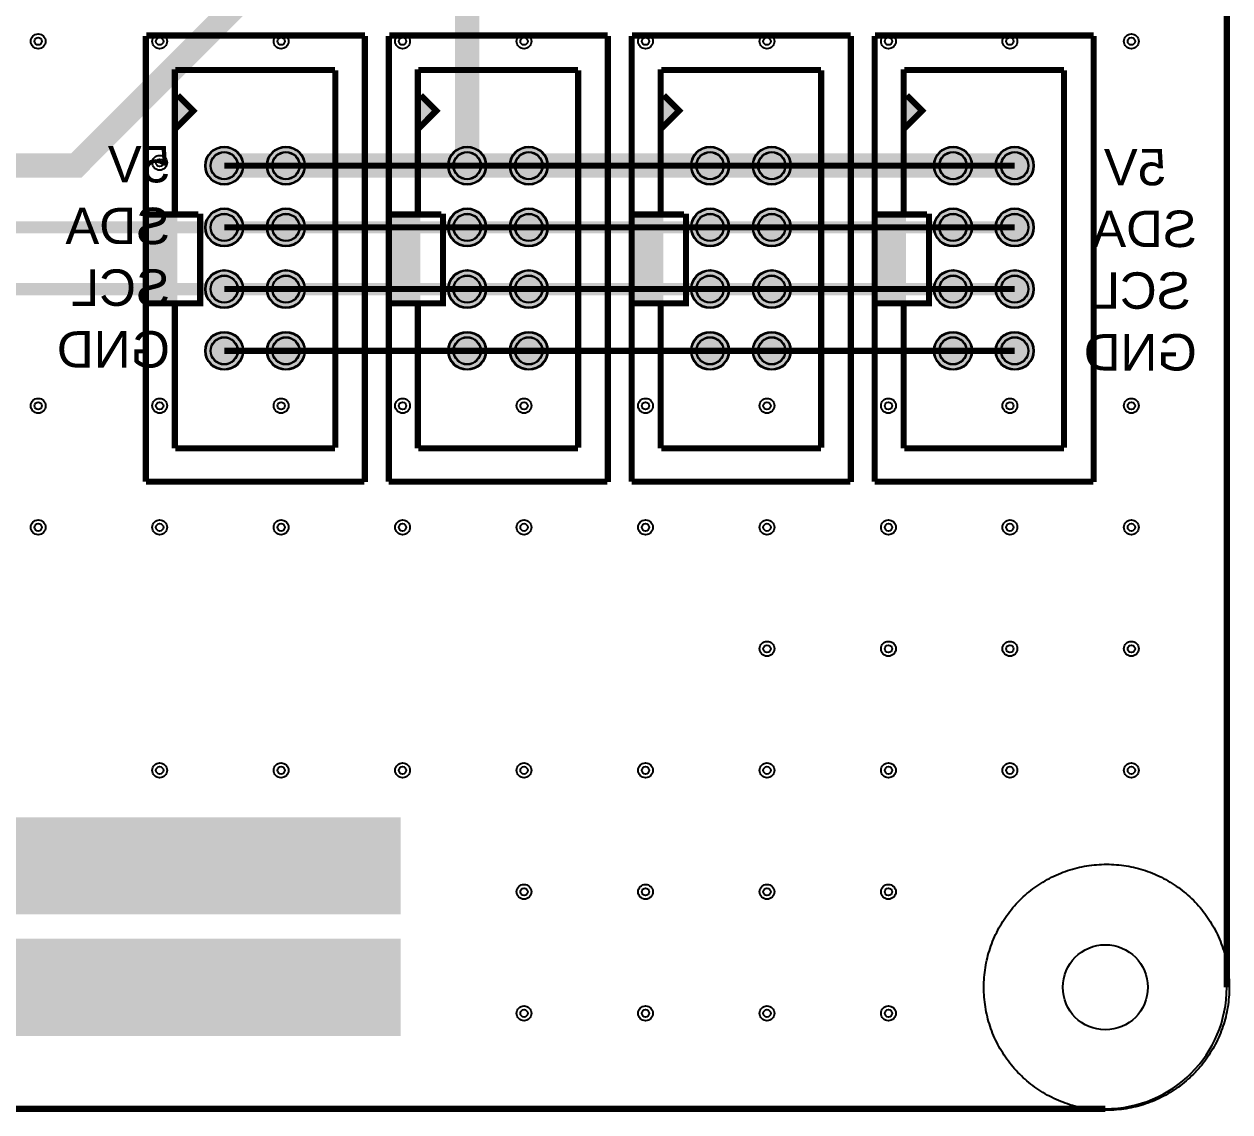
# Model space of a CAD drawing. Header units: millimetres. Extents: x 0 to 100, y 0 to 102.
# Drawn here: x 50.49 to 100.13, y -0.13 to 44.63 of the extents above; entities that cross this region are included whole.
import ezdxf

# ---------------------------------------------------------------- set-up
doc = ezdxf.new("R2010")
doc.units = ezdxf.units.MM
for name, color, linetype, true_color in [('BoardOutLine', 7, 'Continuous', 0xff00ff), ('BottomLayer', 7, 'Continuous', 0x0000ff), ('BottomSolderMaskLayer', 7, 'Continuous', 0xaa00ff), ('Document', 7, 'Continuous', 0xffffff), ('Hole', 7, 'Continuous', 0x222222), ('Multi-Layer', 7, 'Continuous', 0xc0c0c0), ('TopLayer', 7, 'Continuous', 0xff0000), ('TopSilkLayer', 7, 'Continuous', 0xffcc00), ('TopSolderMaskLayer', 7, 'Continuous', 0x800080)]:
    doc.layers.add(name, color=color, linetype=linetype, true_color=true_color)
doc.styles.get("Standard").update_dxf_attribs({"font": 'arial.ttf'})

msp = doc.modelspace()

# ---------------------------------------------------------------- hatches: boundary and pattern name
at = {"layer": 'BottomSolderMaskLayer'}
for points in [[(57.9425958851919, 38.80873761747523, 1), (59.517399034798196, 38.80873761747523, 1)], [(60.48260096520203, 38.80873761747523, 1), (62.05740411480833, 38.80873761747523, 1)], [(67.94259588519189, 38.80873761747523, 1), (69.5173990347982, 38.80873761747523, 1)], [(70.48260096520202, 38.80873761747523, 1), (72.05740411480834, 38.80873761747523, 1)], [(77.94259588519189, 38.80873761747523, 1), (79.5173990347982, 38.80873761747523, 1)], [(80.48260096520202, 38.80873761747523, 1), (82.05740411480834, 38.80873761747523, 1)], [(87.94259588519166, 38.80873761747523, 1), (89.51739903479798, 38.80873761747523, 1)], [(90.48260096520202, 38.80873761747523, 1), (92.05740411480834, 38.80873761747523, 1)], [(57.9425958851919, 36.2687325374651, 1), (59.517399034798196, 36.2687325374651, 1)], [(60.48260096520203, 36.2687325374651, 1), (62.05740411480833, 36.2687325374651, 1)], [(67.94259588519189, 36.2687325374651, 1), (69.5173990347982, 36.2687325374651, 1)], [(70.48260096520202, 36.2687325374651, 1), (72.05740411480834, 36.2687325374651, 1)], [(77.94259588519189, 36.2687325374651, 1), (79.5173990347982, 36.2687325374651, 1)], [(80.48260096520202, 36.2687325374651, 1), (82.05740411480834, 36.2687325374651, 1)], [(87.94259588519166, 36.2687325374651, 1), (89.51739903479798, 36.2687325374651, 1)], [(90.48260096520202, 36.2687325374651, 1), (92.05740411480834, 36.2687325374651, 1)], [(57.9425958851919, 33.728727457454966, 1), (59.517399034798196, 33.728727457454966, 1)], [(60.48260096520203, 33.728727457454966, 1), (62.05740411480833, 33.728727457454966, 1)], [(67.94259588519189, 33.728727457454966, 1), (69.5173990347982, 33.728727457454966, 1)], [(70.48260096520202, 33.728727457454966, 1), (72.05740411480834, 33.728727457454966, 1)], [(77.94259588519189, 33.728727457454966, 1), (79.5173990347982, 33.728727457454966, 1)], [(80.48260096520202, 33.728727457454966, 1), (82.05740411480834, 33.728727457454966, 1)], [(87.94259588519166, 33.728727457454966, 1), (89.51739903479798, 33.728727457454966, 1)], [(90.48260096520202, 33.728727457454966, 1), (92.05740411480834, 33.728727457454966, 1)], [(57.9425958851919, 31.188722377444833, 1), (59.517399034798196, 31.188722377444833, 1)], [(60.48260096520203, 31.188722377444833, 1), (62.05740411480833, 31.188722377444833, 1)], [(67.94259588519189, 31.188722377444833, 1), (69.5173990347982, 31.188722377444833, 1)], [(70.48260096520202, 31.188722377444833, 1), (72.05740411480834, 31.188722377444833, 1)], [(77.94259588519189, 31.188722377444833, 1), (79.5173990347982, 31.188722377444833, 1)], [(80.48260096520202, 31.188722377444833, 1), (82.05740411480834, 31.188722377444833, 1)], [(87.94259588519166, 31.188722377444833, 1), (89.51739903479798, 31.188722377444833, 1)], [(90.48260096520202, 31.188722377444833, 1), (92.05740411480834, 31.188722377444833, 1)]]:
    msp.add_hatch(color=256, dxfattribs=at).paths.add_polyline_path(points)
at = {"layer": 'Document'}
for points in [[(56.69799339598694, 41.8059436118873), (56.69799339598694, 40.459740919481874), (57.35839471678946, 41.12014224028451)], [(66.69799339598694, 41.8059436118873), (66.69799339598694, 40.459740919481874), (67.35839471678946, 41.12014224028451)], [(76.69799339598671, 41.8059436118873), (76.69799339598671, 40.459740919481874), (77.35839471678946, 41.12014224028451)], [(86.69799339598671, 41.8059436118873), (86.69799339598671, 40.459740919481874), (87.35839471678946, 41.12014224028451)], [(56.80000000000018, 36.7987299974601), (55.600000000000136, 36.7987299974601), (55.600000000000136, 33.198729997459964), (56.80000000000018, 33.198729997459964)], [(66.80000000000018, 36.7987299974601), (65.60000000000014, 36.7987299974601), (65.60000000000014, 33.198729997459964), (66.80000000000018, 33.198729997459964)], [(76.80000000000018, 36.7987299974601), (75.60000000000014, 36.7987299974601), (75.60000000000014, 33.198729997459964), (76.80000000000018, 33.198729997459964)], [(86.79999999999995, 36.7987299974601), (85.60000000000014, 36.7987299974601), (85.60000000000014, 33.198729997459964), (86.79999999999995, 33.198729997459964)]]:
    msp.add_hatch(color=256, dxfattribs=at).paths.add_polyline_path(points)
at = {"layer": 'Multi-Layer'}
for points in [[(57.967995935992, 38.80873761747523, 1), (59.491998983998094, 38.80873761747523, 1)], [(60.50800101600213, 38.80873761747523, 1), (62.03200406400823, 38.80873761747523, 1)], [(67.967995935992, 38.80873761747523, 1), (69.4919989839981, 38.80873761747523, 1)], [(70.50800101600213, 38.80873761747523, 1), (72.03200406400823, 38.80873761747523, 1)], [(77.967995935992, 38.80873761747523, 1), (79.4919989839981, 38.80873761747523, 1)], [(80.50800101600213, 38.80873761747523, 1), (82.03200406400823, 38.80873761747523, 1)], [(87.96799593599177, 38.80873761747523, 1), (89.49199898399787, 38.80873761747523, 1)], [(90.50800101600213, 38.80873761747523, 1), (92.03200406400823, 38.80873761747523, 1)], [(57.967995935992, 36.2687325374651, 1), (59.491998983998094, 36.2687325374651, 1)], [(60.50800101600213, 36.2687325374651, 1), (62.03200406400823, 36.2687325374651, 1)], [(67.967995935992, 36.2687325374651, 1), (69.4919989839981, 36.2687325374651, 1)], [(70.50800101600213, 36.2687325374651, 1), (72.03200406400823, 36.2687325374651, 1)], [(77.967995935992, 36.2687325374651, 1), (79.4919989839981, 36.2687325374651, 1)], [(80.50800101600213, 36.2687325374651, 1), (82.03200406400823, 36.2687325374651, 1)], [(87.96799593599177, 36.2687325374651, 1), (89.49199898399787, 36.2687325374651, 1)], [(90.50800101600213, 36.2687325374651, 1), (92.03200406400823, 36.2687325374651, 1)], [(57.967995935992, 33.728727457454966, 1), (59.491998983998094, 33.728727457454966, 1)], [(60.50800101600213, 33.728727457454966, 1), (62.03200406400823, 33.728727457454966, 1)], [(67.967995935992, 33.728727457454966, 1), (69.4919989839981, 33.728727457454966, 1)], [(70.50800101600213, 33.728727457454966, 1), (72.03200406400823, 33.728727457454966, 1)], [(77.967995935992, 33.728727457454966, 1), (79.4919989839981, 33.728727457454966, 1)], [(80.50800101600213, 33.728727457454966, 1), (82.03200406400823, 33.728727457454966, 1)], [(87.96799593599177, 33.728727457454966, 1), (89.49199898399787, 33.728727457454966, 1)], [(90.50800101600213, 33.728727457454966, 1), (92.03200406400823, 33.728727457454966, 1)], [(57.967995935992, 31.188722377444833, 1), (59.491998983998094, 31.188722377444833, 1)], [(60.50800101600213, 31.188722377444833, 1), (62.03200406400823, 31.188722377444833, 1)], [(67.967995935992, 31.188722377444833, 1), (69.4919989839981, 31.188722377444833, 1)], [(70.50800101600213, 31.188722377444833, 1), (72.03200406400823, 31.188722377444833, 1)], [(77.967995935992, 31.188722377444833, 1), (79.4919989839981, 31.188722377444833, 1)], [(80.50800101600213, 31.188722377444833, 1), (82.03200406400823, 31.188722377444833, 1)], [(87.96799593599177, 31.188722377444833, 1), (89.49199898399787, 31.188722377444833, 1)], [(90.50800101600213, 31.188722377444833, 1), (92.03200406400823, 31.188722377444833, 1)]]:
    msp.add_hatch(color=256, dxfattribs=at).paths.add_polyline_path(points)
at = {"layer": 'TopSilkLayer'}
for points in [[(65.99994919989854, 8.000025400050845), (65.99994919989854, 12.00005080010169), (43.99989839979685, 12.00005080010169), (43.99989839979685, 8.000025400050845), (60.99994919989831, 8.000025400050845)], [(66, 3.0000000000001137), (66, 7.000000000000114), (43.99994919989831, 7.000000000000114), (43.99994919989831, 3.0000000000001137), (61, 3.0000000000001137)]]:
    msp.add_hatch(color=256, dxfattribs=at).paths.add_polyline_path(points)
at = {"layer": 'TopSolderMaskLayer'}
for points in [[(57.9425958851919, 38.80873761747523, 1), (59.517399034798196, 38.80873761747523, 1)], [(60.48260096520203, 38.80873761747523, 1), (62.05740411480833, 38.80873761747523, 1)], [(67.94259588519189, 38.80873761747523, 1), (69.5173990347982, 38.80873761747523, 1)], [(70.48260096520202, 38.80873761747523, 1), (72.05740411480834, 38.80873761747523, 1)], [(77.94259588519189, 38.80873761747523, 1), (79.5173990347982, 38.80873761747523, 1)], [(80.48260096520202, 38.80873761747523, 1), (82.05740411480834, 38.80873761747523, 1)], [(87.94259588519166, 38.80873761747523, 1), (89.51739903479798, 38.80873761747523, 1)], [(90.48260096520202, 38.80873761747523, 1), (92.05740411480834, 38.80873761747523, 1)], [(57.9425958851919, 36.2687325374651, 1), (59.517399034798196, 36.2687325374651, 1)], [(60.48260096520203, 36.2687325374651, 1), (62.05740411480833, 36.2687325374651, 1)], [(67.94259588519189, 36.2687325374651, 1), (69.5173990347982, 36.2687325374651, 1)], [(70.48260096520202, 36.2687325374651, 1), (72.05740411480834, 36.2687325374651, 1)], [(77.94259588519189, 36.2687325374651, 1), (79.5173990347982, 36.2687325374651, 1)], [(80.48260096520202, 36.2687325374651, 1), (82.05740411480834, 36.2687325374651, 1)], [(87.94259588519166, 36.2687325374651, 1), (89.51739903479798, 36.2687325374651, 1)], [(90.48260096520202, 36.2687325374651, 1), (92.05740411480834, 36.2687325374651, 1)], [(57.9425958851919, 33.728727457454966, 1), (59.517399034798196, 33.728727457454966, 1)], [(60.48260096520203, 33.728727457454966, 1), (62.05740411480833, 33.728727457454966, 1)], [(67.94259588519189, 33.728727457454966, 1), (69.5173990347982, 33.728727457454966, 1)], [(70.48260096520202, 33.728727457454966, 1), (72.05740411480834, 33.728727457454966, 1)], [(77.94259588519189, 33.728727457454966, 1), (79.5173990347982, 33.728727457454966, 1)], [(80.48260096520202, 33.728727457454966, 1), (82.05740411480834, 33.728727457454966, 1)], [(87.94259588519166, 33.728727457454966, 1), (89.51739903479798, 33.728727457454966, 1)], [(90.48260096520202, 33.728727457454966, 1), (92.05740411480834, 33.728727457454966, 1)], [(57.9425958851919, 31.188722377444833, 1), (59.517399034798196, 31.188722377444833, 1)], [(60.48260096520203, 31.188722377444833, 1), (62.05740411480833, 31.188722377444833, 1)], [(67.94259588519189, 31.188722377444833, 1), (69.5173990347982, 31.188722377444833, 1)], [(70.48260096520202, 31.188722377444833, 1), (72.05740411480834, 31.188722377444833, 1)], [(77.94259588519189, 31.188722377444833, 1), (79.5173990347982, 31.188722377444833, 1)], [(80.48260096520202, 31.188722377444833, 1), (82.05740411480834, 31.188722377444833, 1)], [(87.94259588519166, 31.188722377444833, 1), (89.51739903479798, 31.188722377444833, 1)], [(90.48260096520202, 31.188722377444833, 1), (92.05740411480834, 31.188722377444833, 1)]]:
    msp.add_hatch(color=256, dxfattribs=at).paths.add_polyline_path(points)

# ---------------------------------------------------------------- linework, layer by layer
at = {"layer": 'BoardOutLine', "const_width": 0.25400050800101603}
for points in [[(100.00017780035569, 95.00015240030484), (100.00017780035569, 5.000025400050845)], [(95.00015240030484, 0), (5.000025400050845, 0)]]:
    msp.add_lwpolyline(points, dxfattribs=at)
at = {"layer": 'BoardOutLine'}
msp.add_arc((95.0002032004063, 4.999999999935426), 5, 270, 0, dxfattribs=at)
at = {"layer": 'BottomLayer', "const_width": 1}
for points in [[(68.72999745999505, 38.80873761747523), (68.75001270002554, 96.00000000000011), (67.000254000508, 97.5006350012701)], [(38.72999745999482, 38.80873761747523), (52.63660147320297, 38.81000762001531), (64.99994919989854, 51.1811023622048)]]:
    msp.add_lwpolyline(points, dxfattribs=at)
at = {"layer": 'BottomLayer'}
msp.add_lwpolyline([(89.99992379984769, 5.000025400050731), (90.00072232861476, 5.101864993070649), (90.00357437186449, 5.203667773994994), (90.00847876966827, 5.305392339547325), (90.01543352740373, 5.406997318261347), (90.02443581656462, 5.508441387306789), (90.03548197591294, 5.60968328929539), (90.0485675129662, 5.71068184906062), (90.06368710582524, 5.8113959904035255), (90.08083460533885, 5.911784752797757), (90.10000303760512, 6.01180730804947), (90.12118460680608, 6.111422976901508), (90.14437069838004, 6.210591245577348), (90.16955188252359, 6.309271782258861), (90.1967179180283, 6.407424453488716), (90.22585775644461, 6.505009340493302), (90.25695954657613, 6.601986755416988), (90.29001063929832, 6.698317257463373), (90.32499759270354, 6.79396166893639), (90.36190617756915, 6.88888109117363), (90.40072138314258, 6.983036920366203), (90.44142742324675, 7.076390863259121), (90.48400774270112, 7.168904952725484), (90.52844502405401, 7.260541563207312), (90.57472119462568, 7.351263426018136), (90.6228174338587, 7.441033644499953), (90.67271418097198, 7.529815709029549), (90.72439114291683, 7.617573511866681), (90.77782730262925, 7.704271361839119), (90.83300092757781, 7.7898739988582975), (90.88988957860329, 7.874346608259884), (90.94847011904358, 7.957654834962682), (91.00871872414336, 8.039764797440853), (91.07061089074432, 8.12064310150356), (91.13412144725044, 8.200256853876454), (91.19922456386507, 8.278573675579878), (91.26589376309562, 8.355561715096314), (91.33410193052305, 8.431189661325334), (91.40382132582795, 8.505426756318002), (91.47502359407417, 8.578242807785045), (91.54767977723873, 8.649608201377191), (91.62176032599132, 8.719493912728922), (91.6972351117106, 8.78787151926258), (91.77407343873756, 8.85471321174839), (91.85224405685972, 8.91999180561345), (91.93171517402129, 8.983680751999032), (92.01245446925236, 9.045754148556966), (92.09442910581333, 9.106186749984886), (92.17760574455042, 9.164953978292829), (92.26195055745552, 9.222031932799496), (92.34742924142142, 9.277397399853271), (92.43400703219595, 9.331027862271753), (92.52164871851892, 9.382901508500936), (92.61031865644259, 9.432997241485282), (92.69998078382878, 9.48129468724801), (92.79059863501493, 9.527774203177614), (92.88213535564478, 9.572416886015503), (92.97455371765727, 9.615204579545207), (93.06781613442627, 9.656119881975997), (93.16188467604911, 9.695146153019664), (93.25672108477079, 9.732267520659093), (93.35228679054399, 9.767468887602831), (93.44854292671585, 9.80073593742543), (93.54545034583498, 9.832055140389798), (93.6429696355724, 9.861413758949652), (93.74106113475091, 9.88879985293022), (93.8396849494759, 9.914202284384032), (93.93880096935823, 9.93761072212078), (94.03836888382989, 9.95901564590929), (94.13834819853628, 9.9784083503489), (94.23869825180577, 9.995780948410811), (94.33937823118777, 10.011126374644164), (94.4403471900498, 10.024438388051749), (94.54156406423112, 10.035711574626362), (94.64298768874482, 10.044941349553483), (94.74457681451668, 10.052123959075743), (94.84629012516393, 10.05725648202008), (94.94808625379801, 10.06033683098508), (95.04992379984765, 10.061363753190108), (95.15176134589751, 10.06033683098508), (95.25355747453159, 10.05725648202008), (95.35527078517885, 10.052123959075743), (95.4568599109507, 10.044941349553369), (95.55828353546394, 10.035711574626362), (95.65950040964549, 10.024438388051749), (95.76046936850753, 10.011126374644164), (95.86114934788952, 9.995780948410697), (95.96149940115902, 9.9784083503489), (96.06147871586563, 9.95901564590929), (96.1610466303373, 9.93761072212078), (96.26016265021963, 9.914202284384032), (96.35878646494439, 9.88879985293022), (96.45687796412312, 9.861413758949652), (96.55439725386054, 9.832055140389798), (96.65130467297968, 9.80073593742543), (96.74756080915154, 9.767468887602831), (96.8431265149245, 9.73226752065898), (96.93796292364618, 9.69514615301955), (97.03203146526903, 9.656119881975883), (97.12529388203825, 9.615204579545207), (97.21771224405052, 9.57241688601539), (97.30924896468036, 9.5277742031775), (97.39986681586629, 9.48129468724801), (97.48952894325271, 9.432997241485168), (97.5781988811766, 9.382901508500822), (97.66584056749934, 9.331027862271753), (97.75241835827387, 9.277397399853271), (97.83789704224, 9.222031932799496), (97.92224185514488, 9.164953978292715), (98.00541849388196, 9.106186749984772), (98.08739313044293, 9.045754148556966), (98.16813242567378, 8.983680751999032), (98.24760354283558, 8.91999180561345), (98.32577416095774, 8.854713211748276), (98.4026124879847, 8.78787151926258), (98.47808727370375, 8.719493912728808), (98.55216782245634, 8.649608201377077), (98.62482400562112, 8.578242807784932), (98.69602627386712, 8.505426756317888), (98.76574566917225, 8.431189661325334), (98.83395383659945, 8.3555617150962), (98.90062303583022, 8.278573675579878), (98.96572615244463, 8.200256853876454), (99.02923670895075, 8.120643101503447), (99.09112887555193, 8.03976479744074), (99.15137748065172, 7.957654834962568), (99.209958021092, 7.874346608259771), (99.26684667211748, 7.789873998858184), (99.32202029706627, 7.704271361839005), (99.37545645677847, 7.617573511866567), (99.42713341872332, 7.529815709029435), (99.47703016583682, 7.441033644499839), (99.52512640506961, 7.351263426018022), (99.57140257564129, 7.260541563207198), (99.61583985699417, 7.16890495272537), (99.65842017644854, 7.076390863259007), (99.69912621655271, 6.983036920366089), (99.73794142212591, 6.888881091173403), (99.77485000699176, 6.793961668936163), (99.8098369603972, 6.698317257463259), (99.84288805311917, 6.60198675541676), (99.87398984325046, 6.505009340493189), (99.903129681667, 6.407424453488602), (99.9302957171717, 6.309271782258634), (99.95547690131548, 6.21059124557712), (99.97866299288921, 6.111422976901281), (99.99984456209017, 6.011807308049356), (100.01901299435622, 5.91178475279753), (100.03616049387028, 5.811395990403298), (100.05128008672932, 5.7106818490605065), (100.06436562378235, 5.609683289295276), (100.07541178313068, 5.508441387306561), (100.08441407229157, 5.406997318261119), (100.09136883002702, 5.305392339547097), (100.0962732278308, 5.203667773994766), (100.09912527108054, 5.101864993070421), (100.0999237998476, 5.0000254000509585), (100.09912527108054, 4.898185807031155), (100.0962732278308, 4.79638302610681), (100.09136883002702, 4.694658460554365), (100.08441407229157, 4.593053481840457), (100.07541178313068, 4.491609412795015), (100.06436562378235, 4.3903675108063), (100.0512800867291, 4.2893689510410695), (100.03616049387006, 4.188654809698278), (100.01901299435622, 4.088266047303932), (99.99984456209017, 3.98824349205222), (99.97866299288899, 3.888627823200295), (99.95547690131525, 3.7894595545244556), (99.9302957171717, 3.6907790178429423), (99.903129681667, 3.592626346612974), (99.87398984325046, 3.495041459608501), (99.84288805311917, 3.3980640446848156), (99.80983696039698, 3.3017335426384307), (99.77485000699176, 3.2060891311652995), (99.73794142212591, 3.1111697089280597), (99.69912621655271, 3.0170138797356003), (99.65842017644854, 2.9236599368425686), (99.61583985699417, 2.831145847376206), (99.57140257564129, 2.739509236894378), (99.52512640506961, 2.6487873740836676), (99.4770301658366, 2.5590171556017367), (99.42713341872309, 2.4702350910721407), (99.37545645677847, 2.382477288235009), (99.32202029706605, 2.2957794382626844), (99.26684667211748, 2.210176801243506), (99.209958021092, 2.1257041918418054), (99.15137748065172, 2.0423959651391215), (99.09112887555193, 1.9602860026609505), (99.02923670895075, 1.8794076985982429), (98.96572615244463, 1.7997939462252361), (98.90062303583022, 1.7214771245219254), (98.83395383659945, 1.6444890850053753), (98.76574566917225, 1.5688611387763558), (98.69602627386712, 1.4946240437836877), (98.62482400562112, 1.4218079923166442), (98.55216782245634, 1.3504425987246123), (98.47808727370375, 1.2805568873728816), (98.4026124879847, 1.2121792808392229), (98.32577416095774, 1.1453375883534136), (98.24760354283558, 1.080058994488354), (98.16813242567378, 1.0163700481027718), (98.08739313044293, 0.9542966515447233), (98.00541849388196, 0.8938640501168038), (97.92224185514488, 0.835096821808861), (97.83789704223977, 0.7780188673021939), (97.75241835827387, 0.7226534002485323), (97.66584056749934, 0.6690229378300501), (97.57819888117638, 0.6171492916008674), (97.48952894325248, 0.5670535586164078), (97.39986681586629, 0.51875611285368), (97.30924896468036, 0.4722765969241891), (97.21771224405029, 0.42763391408618645), (97.12529388203802, 0.38484622055659656), (97.03203146526903, 0.34393091812592047), (96.93796292364618, 0.3049046470821395), (96.8431265149245, 0.2677832794427104), (96.74756080915131, 0.2325819124989721), (96.65130467297945, 0.19931486267626042), (96.55439725386054, 0.16799565971189168), (96.45687796412312, 0.13863704115203745), (96.35878646494439, 0.11125094717147022), (96.26016265021963, 0.08584851571777108), (96.16104663033707, 0.062440077980909336), (96.0614787158654, 0.041035154192400114), (95.96149940115902, 0.021642449752789616), (95.86114934788952, 0.004269851690992255), (95.76046936850753, -0.011075574542473987), (95.65950040964549, -0.024387587950059242), (95.55828353546394, -0.03566077452467198), (95.4568599109507, -0.044890549451565676), (95.35527078517885, -0.05207315897405351), (95.25355747453159, -0.05720568191838993), (95.15176134589751, -0.060286030883276), (95.04992379984765, -0.06131295308830431), (94.94808625379801, -0.060286030883276), (94.84629012516393, -0.05720568191838993), (94.74457681451668, -0.05207315897405351), (94.6429876887446, -0.04489054945167936), (94.54156406423112, -0.03566077452467198), (94.4403471900498, -0.024387587950059242), (94.33937823118777, -0.011075574542473987), (94.23869825180577, 0.004269851690992255), (94.13834819853628, 0.021642449752789616), (94.03836888382989, 0.041035154192400114), (93.93880096935823, 0.062440077980909336), (93.8396849494759, 0.08584851571777108), (93.74106113475091, 0.11125094717147022), (93.6429696355724, 0.13863704115203745), (93.54545034583498, 0.16799565971189168), (93.44854292671585, 0.19931486267626042), (93.35228679054399, 0.2325819124988584), (93.25672108477079, 0.2677832794427104), (93.16188467604911, 0.3049046470821395), (93.0678161344265, 0.3439309181258068), (92.97455371765727, 0.3848462205564829), (92.88213535564478, 0.42763391408618645), (92.79059863501493, 0.4722765969241891), (92.69998078382878, 0.51875611285368), (92.61031865644259, 0.5670535586164078), (92.52164871851892, 0.6171492916007537), (92.43400703219595, 0.6690229378300501), (92.34742924142142, 0.7226534002485323), (92.26195055745552, 0.7780188673020803), (92.17760574455065, 0.835096821808861), (92.09442910581333, 0.8938640501168038), (92.01245446925236, 0.9542966515447233), (91.93171517402129, 1.016370048102658), (91.85224405685994, 1.0800589944882404), (91.77407343873756, 1.1453375883534136), (91.6972351117106, 1.2121792808389955), (91.62176032599154, 1.2805568873728816), (91.54767977723873, 1.3504425987246123), (91.47502359407417, 1.4218079923166442), (91.40382132582795, 1.4946240437836877), (91.33410193052305, 1.5688611387762421), (91.26589376309562, 1.6444890850053753), (91.19922456386507, 1.7214771245218117), (91.13412144725044, 1.7997939462251225), (91.07061089074432, 1.8794076985982429), (91.00871872414336, 1.9602860026609505), (90.9484701190438, 2.042395965139008), (90.88988957860352, 2.1257041918418054), (90.83300092757781, 2.210176801243506), (90.77782730262925, 2.2957794382626844), (90.72439114291683, 2.382477288235009), (90.67271418097198, 2.4702350910721407), (90.6228174338587, 2.5590171556017367), (90.57472119462568, 2.6487873740836676), (90.52844502405401, 2.739509236894264), (90.48400774270112, 2.831145847376092), (90.44142742324675, 2.9236599368425686), (90.40072138314258, 3.0170138797356003), (90.36190617756915, 3.1111697089280597), (90.32499759270354, 3.2060891311652995), (90.29001063929832, 3.3017335426384307), (90.25695954657613, 3.3980640446848156), (90.22585775644461, 3.4950414596083874), (90.19671791802853, 3.5926263466128603), (90.16955188252359, 3.6907790178429423), (90.14437069838004, 3.7894595545244556), (90.12118460680608, 3.888627823200295), (90.10000303760512, 3.9882434920521064), (90.08083460533885, 4.088266047303932), (90.06368710582524, 4.188654809698278), (90.0485675129662, 4.289368951040956), (90.03548197591294, 4.390367510806186), (90.02443581656462, 4.491609412795015), (90.01543352740373, 4.593053481840457), (90.00847876966827, 4.694658460554365), (90.00357437186449, 4.796383026106696), (90.00072232861476, 4.898185807031041), (89.99992379984769, 5.000025400050845)], close=True, dxfattribs=at)
at = {"layer": 'BottomSolderMaskLayer'}
for centre, radius in [((58.72999745999505, 38.80873761747523), 0.7874015748031498), ((58.72999745999505, 38.80873761747523), 0.5682414698162731), ((61.27000254000518, 38.80873761747523), 0.7874015748031498), ((61.27000254000518, 38.80873761747523), 0.5682414698162731), ((68.72999745999505, 38.80873761747523), 0.7874015748031498), ((68.72999745999505, 38.80873761747523), 0.5682414698162731), ((71.27000254000518, 38.80873761747523), 0.7874015748031498), ((71.27000254000518, 38.80873761747523), 0.5682414698162731), ((78.72999745999505, 38.80873761747523), 0.7874015748031498), ((78.72999745999505, 38.80873761747523), 0.5682414698162731), ((81.27000254000518, 38.80873761747523), 0.7874015748031498), ((81.27000254000518, 38.80873761747523), 0.5682414698162731), ((88.72999745999482, 38.80873761747523), 0.7874015748031498), ((88.72999745999482, 38.80873761747523), 0.5682414698162731), ((91.27000254000518, 38.80873761747523), 0.7874015748031498), ((91.27000254000518, 38.80873761747523), 0.5682414698162731), ((58.72999745999505, 36.2687325374651), 0.7874015748031498), ((58.72999745999505, 36.2687325374651), 0.5682414698162731), ((61.27000254000518, 36.2687325374651), 0.7874015748031498), ((61.27000254000518, 36.2687325374651), 0.5682414698162731), ((68.72999745999505, 36.2687325374651), 0.7874015748031498), ((68.72999745999505, 36.2687325374651), 0.5682414698162731), ((71.27000254000518, 36.2687325374651), 0.7874015748031498), ((71.27000254000518, 36.2687325374651), 0.5682414698162731), ((78.72999745999505, 36.2687325374651), 0.7874015748031498), ((78.72999745999505, 36.2687325374651), 0.5682414698162731), ((81.27000254000518, 36.2687325374651), 0.7874015748031498), ((81.27000254000518, 36.2687325374651), 0.5682414698162731), ((88.72999745999482, 36.2687325374651), 0.7874015748031498), ((88.72999745999482, 36.2687325374651), 0.5682414698162731), ((91.27000254000518, 36.2687325374651), 0.7874015748031498), ((91.27000254000518, 36.2687325374651), 0.5682414698162731), ((58.72999745999505, 33.728727457454966), 0.7874015748031498), ((58.72999745999505, 33.728727457454966), 0.5682414698162731), ((61.27000254000518, 33.728727457454966), 0.7874015748031498), ((61.27000254000518, 33.728727457454966), 0.5682414698162731), ((68.72999745999505, 33.728727457454966), 0.7874015748031498), ((68.72999745999505, 33.728727457454966), 0.5682414698162731), ((71.27000254000518, 33.728727457454966), 0.7874015748031498), ((71.27000254000518, 33.728727457454966), 0.5682414698162731), ((78.72999745999505, 33.728727457454966), 0.7874015748031498), ((78.72999745999505, 33.728727457454966), 0.5682414698162731), ((81.27000254000518, 33.728727457454966), 0.7874015748031498), ((81.27000254000518, 33.728727457454966), 0.5682414698162731), ((88.72999745999482, 33.728727457454966), 0.7874015748031498), ((88.72999745999482, 33.728727457454966), 0.5682414698162731), ((91.27000254000518, 33.728727457454966), 0.7874015748031498), ((91.27000254000518, 33.728727457454966), 0.5682414698162731), ((58.72999745999505, 31.188722377444833), 0.7874015748031498), ((61.27000254000518, 31.188722377444833), 0.7874015748031498), ((68.72999745999505, 31.188722377444833), 0.7874015748031498), ((71.27000254000518, 31.188722377444833), 0.7874015748031498), ((78.72999745999505, 31.188722377444833), 0.7874015748031498), ((81.27000254000518, 31.188722377444833), 0.7874015748031498), ((88.72999745999482, 31.188722377444833), 0.7874015748031498), ((91.27000254000518, 31.188722377444833), 0.7874015748031498), ((58.72999745999505, 31.188722377444833), 0.5682414698162731), ((61.27000254000518, 31.188722377444833), 0.5682414698162731), ((68.72999745999505, 31.188722377444833), 0.5682414698162731), ((71.27000254000518, 31.188722377444833), 0.5682414698162731), ((78.72999745999505, 31.188722377444833), 0.5682414698162731), ((81.27000254000518, 31.188722377444833), 0.5682414698162731), ((88.72999745999482, 31.188722377444833), 0.5682414698162731), ((91.27000254000518, 31.188722377444833), 0.5682414698162731)]:
    msp.add_circle(centre, radius, dxfattribs=at)
at = {"layer": 'Hole'}
for centre in [(51.072136144272235, 43.92811785623576), (56.07213614427246, 43.92811785623576), (61.072136144272235, 43.92811785623576), (66.07213614427246, 43.92811785623576), (71.07213614427224, 43.92811785623576), (76.07213614427224, 43.92811785623576), (81.07213614427224, 43.92811785623576), (86.07213614427224, 43.92811785623576), (91.07213614427246, 43.92811785623576), (96.07213614427224, 43.92811785623576), (56.07213614427246, 38.92811785623576), (51.072136144272235, 28.928117856235758), (56.07213614427246, 28.928117856235758), (61.072136144272235, 28.928117856235758), (66.07213614427246, 28.928117856235758), (71.07213614427224, 28.928117856235758), (76.07213614427224, 28.928117856235758), (81.07213614427224, 28.928117856235758), (86.07213614427224, 28.928117856235758), (91.07213614427246, 28.928117856235758), (96.07213614427224, 28.928117856235758), (51.072136144272235, 23.928117856235758), (56.07213614427246, 23.928117856235758), (61.072136144272235, 23.928117856235758), (66.07213614427246, 23.928117856235758), (71.07213614427224, 23.928117856235758), (76.07213614427224, 23.928117856235758), (81.07213614427224, 23.928117856235758), (86.07213614427224, 23.928117856235758), (91.07213614427246, 23.928117856235758), (96.07213614427224, 23.928117856235758), (81.07213614427224, 18.928117856235758), (86.07213614427224, 18.928117856235758), (91.07213614427246, 18.928117856235758), (96.07213614427224, 18.928117856235758), (56.07213614427246, 13.928117856235758), (61.072136144272235, 13.928117856235758), (66.07213614427246, 13.928117856235758), (71.07213614427224, 13.928117856235758), (76.07213614427224, 13.928117856235758), (81.07213614427224, 13.928117856235758), (86.07213614427224, 13.928117856235758), (91.07213614427246, 13.928117856235758), (96.07213614427224, 13.928117856235758), (71.07213614427224, 8.928117856235758), (76.07213614427224, 8.928117856235758), (81.07213614427224, 8.928117856235758), (86.07213614427224, 8.928117856235758), (71.07213614427224, 3.928117856235758), (76.07213614427224, 3.928117856235758), (81.07213614427224, 3.928117856235758), (86.07213614427224, 3.928117856235758)]:
    msp.add_circle(centre, 0.15250190500381003, dxfattribs=at)
at = {"layer": 'Multi-Layer'}
for centre, radius in [((51.072136144272235, 43.92811785623576), 0.30500381000762006), ((56.07213614427246, 43.92811785623576), 0.30500381000762006), ((61.072136144272235, 43.92811785623576), 0.30500381000762006), ((66.07213614427246, 43.92811785623576), 0.30500381000762006), ((71.07213614427224, 43.92811785623576), 0.30500381000762006), ((76.07213614427224, 43.92811785623576), 0.30500381000762006), ((81.07213614427224, 43.92811785623576), 0.30500381000762006), ((86.07213614427224, 43.92811785623576), 0.30500381000762006), ((91.07213614427246, 43.92811785623576), 0.30500381000762006), ((96.07213614427224, 43.92811785623576), 0.30500381000762006), ((56.07213614427246, 38.92811785623576), 0.30500381000762006), ((58.72999745999505, 38.80873761747523), 0.7620015240030481), ((58.72999745999505, 38.80873761747523), 0.5499110998221998), ((61.27000254000518, 38.80873761747523), 0.7620015240030481), ((61.27000254000518, 38.80873761747523), 0.5499110998221998), ((68.72999745999505, 38.80873761747523), 0.7620015240030481), ((68.72999745999505, 38.80873761747523), 0.5499110998221998), ((71.27000254000518, 38.80873761747523), 0.7620015240030481), ((71.27000254000518, 38.80873761747523), 0.5499110998221998), ((78.72999745999505, 38.80873761747523), 0.7620015240030481), ((78.72999745999505, 38.80873761747523), 0.5499110998221998), ((81.27000254000518, 38.80873761747523), 0.7620015240030481), ((81.27000254000518, 38.80873761747523), 0.5499110998221998), ((88.72999745999482, 38.80873761747523), 0.7620015240030481), ((88.72999745999482, 38.80873761747523), 0.5499110998221998), ((91.27000254000518, 38.80873761747523), 0.7620015240030481), ((91.27000254000518, 38.80873761747523), 0.5499110998221998), ((58.72999745999505, 36.2687325374651), 0.7620015240030481), ((58.72999745999505, 36.2687325374651), 0.5499110998221998), ((61.27000254000518, 36.2687325374651), 0.7620015240030481), ((61.27000254000518, 36.2687325374651), 0.5499110998221998), ((68.72999745999505, 36.2687325374651), 0.7620015240030481), ((68.72999745999505, 36.2687325374651), 0.5499110998221998), ((71.27000254000518, 36.2687325374651), 0.7620015240030481), ((71.27000254000518, 36.2687325374651), 0.5499110998221998), ((78.72999745999505, 36.2687325374651), 0.7620015240030481), ((78.72999745999505, 36.2687325374651), 0.5499110998221998), ((81.27000254000518, 36.2687325374651), 0.7620015240030481), ((81.27000254000518, 36.2687325374651), 0.5499110998221998), ((88.72999745999482, 36.2687325374651), 0.7620015240030481), ((88.72999745999482, 36.2687325374651), 0.5499110998221998), ((91.27000254000518, 36.2687325374651), 0.7620015240030481), ((91.27000254000518, 36.2687325374651), 0.5499110998221998), ((58.72999745999505, 33.728727457454966), 0.7620015240030481), ((58.72999745999505, 33.728727457454966), 0.5499110998221998), ((61.27000254000518, 33.728727457454966), 0.7620015240030481), ((61.27000254000518, 33.728727457454966), 0.5499110998221998), ((68.72999745999505, 33.728727457454966), 0.7620015240030481), ((68.72999745999505, 33.728727457454966), 0.5499110998221998), ((71.27000254000518, 33.728727457454966), 0.7620015240030481), ((71.27000254000518, 33.728727457454966), 0.5499110998221998), ((78.72999745999505, 33.728727457454966), 0.7620015240030481), ((78.72999745999505, 33.728727457454966), 0.5499110998221998), ((81.27000254000518, 33.728727457454966), 0.7620015240030481), ((81.27000254000518, 33.728727457454966), 0.5499110998221998), ((88.72999745999482, 33.728727457454966), 0.7620015240030481), ((88.72999745999482, 33.728727457454966), 0.5499110998221998), ((91.27000254000518, 33.728727457454966), 0.7620015240030481), ((91.27000254000518, 33.728727457454966), 0.5499110998221998), ((58.72999745999505, 31.188722377444833), 0.7620015240030481), ((61.27000254000518, 31.188722377444833), 0.7620015240030481), ((68.72999745999505, 31.188722377444833), 0.7620015240030481), ((71.27000254000518, 31.188722377444833), 0.7620015240030481), ((78.72999745999505, 31.188722377444833), 0.7620015240030481), ((81.27000254000518, 31.188722377444833), 0.7620015240030481), ((88.72999745999482, 31.188722377444833), 0.7620015240030481), ((91.27000254000518, 31.188722377444833), 0.7620015240030481), ((58.72999745999505, 31.188722377444833), 0.5499110998221998), ((61.27000254000518, 31.188722377444833), 0.5499110998221998), ((68.72999745999505, 31.188722377444833), 0.5499110998221998), ((71.27000254000518, 31.188722377444833), 0.5499110998221998), ((78.72999745999505, 31.188722377444833), 0.5499110998221998), ((81.27000254000518, 31.188722377444833), 0.5499110998221998), ((88.72999745999482, 31.188722377444833), 0.5499110998221998), ((91.27000254000518, 31.188722377444833), 0.5499110998221998), ((51.072136144272235, 28.928117856235758), 0.30500381000762006), ((56.07213614427246, 28.928117856235758), 0.30500381000762006), ((61.072136144272235, 28.928117856235758), 0.30500381000762006), ((66.07213614427246, 28.928117856235758), 0.30500381000762006), ((71.07213614427224, 28.928117856235758), 0.30500381000762006), ((76.07213614427224, 28.928117856235758), 0.30500381000762006), ((81.07213614427224, 28.928117856235758), 0.30500381000762006), ((86.07213614427224, 28.928117856235758), 0.30500381000762006), ((91.07213614427246, 28.928117856235758), 0.30500381000762006), ((96.07213614427224, 28.928117856235758), 0.30500381000762006), ((51.072136144272235, 23.928117856235758), 0.30500381000762006), ((56.07213614427246, 23.928117856235758), 0.30500381000762006), ((61.072136144272235, 23.928117856235758), 0.30500381000762006), ((66.07213614427246, 23.928117856235758), 0.30500381000762006), ((71.07213614427224, 23.928117856235758), 0.30500381000762006), ((76.07213614427224, 23.928117856235758), 0.30500381000762006), ((81.07213614427224, 23.928117856235758), 0.30500381000762006), ((86.07213614427224, 23.928117856235758), 0.30500381000762006), ((91.07213614427246, 23.928117856235758), 0.30500381000762006), ((96.07213614427224, 23.928117856235758), 0.30500381000762006), ((81.07213614427224, 18.928117856235758), 0.30500381000762006), ((86.07213614427224, 18.928117856235758), 0.30500381000762006), ((91.07213614427246, 18.928117856235758), 0.30500381000762006), ((96.07213614427224, 18.928117856235758), 0.30500381000762006), ((56.07213614427246, 13.928117856235758), 0.30500381000762006), ((61.072136144272235, 13.928117856235758), 0.30500381000762006), ((66.07213614427246, 13.928117856235758), 0.30500381000762006), ((71.07213614427224, 13.928117856235758), 0.30500381000762006), ((76.07213614427224, 13.928117856235758), 0.30500381000762006), ((81.07213614427224, 13.928117856235758), 0.30500381000762006), ((86.07213614427224, 13.928117856235758), 0.30500381000762006), ((91.07213614427246, 13.928117856235758), 0.30500381000762006), ((96.07213614427224, 13.928117856235758), 0.30500381000762006), ((71.07213614427224, 8.928117856235758), 0.30500381000762006), ((76.07213614427224, 8.928117856235758), 0.30500381000762006), ((81.07213614427224, 8.928117856235758), 0.30500381000762006), ((86.07213614427224, 8.928117856235758), 0.30500381000762006), ((95, 5), 1.7500127000254002), ((71.07213614427224, 3.928117856235758), 0.30500381000762006), ((76.07213614427224, 3.928117856235758), 0.30500381000762006), ((81.07213614427224, 3.928117856235758), 0.30500381000762006), ((86.07213614427224, 3.928117856235758), 0.30500381000762006)]:
    msp.add_circle(centre, radius, dxfattribs=at)
at = {"layer": 'TopLayer'}
for points, const_width in [([(58.72999745999505, 38.80998221996447), (91.26997713995434, 38.80998221996447), (91.27000254000518, 38.81000762001531)], 1), ([(8.72999745999482, 36.2687325374651), (91.27000254000518, 36.27000254000518)], 0.5), ([(8.72999745999482, 33.728727457454966), (91.27000254000518, 33.728727457454966)], 0.5)]:
    msp.add_lwpolyline(points, dxfattribs=dict(at, const_width=const_width))
msp.add_lwpolyline([(90, 5), (90.00079852876797, 5.101839593019122), (90.00365057201861, 5.203642373942898), (90.00855496982354, 5.305366939494547), (90.0155097275599, 5.406971918207773), (90.02451201672193, 5.50841598725242), (90.03555817607094, 5.609657889240452), (90.0486437131251, 5.710656449004887), (90.0637633059846, 5.811370590346883), (90.08091080549934, 5.911759352740319), (90.1000792377663, 6.011781907991235), (90.12126080696794, 6.111397576842364), (90.14444689854258, 6.210565845517294), (90.16962808268704, 6.309246382198012), (90.19679411819243, 6.407399053427184), (90.22593395660942, 6.504983940430748), (90.2570357467414, 6.601961355353524), (90.29008683946404, 6.698291857398999), (90.32507379286994, 6.793936268871107), (90.36198237773601, 6.8888556911074375), (90.4007975833099, 6.983011520299215), (90.44150362341452, 7.076365463191223), (90.48408394286935, 7.168879552656676), (90.52852122422246, 7.260516163137595), (90.57479739479459, 7.351238025947396), (90.62289363402783, 7.441008244428303), (90.67279038114157, 7.52979030895699), (90.72446734308664, 7.617548111793212), (90.77790350279906, 7.704245961764627), (90.83307712774808, 7.789848598782896), (90.88996577877379, 7.874321208183687), (90.94854631921407, 7.957629434885575), (91.00879492431386, 8.039739397362723), (91.07068709091527, 8.120617701424635), (91.13419764742139, 8.200231453796732), (91.1993007640358, 8.278548275499134), (91.26596996326657, 8.355536315014774), (91.33417813069377, 8.431164261242998), (91.4038975259989, 8.505401356234756), (91.47509979424467, 8.57821740770089), (91.54775597740945, 8.64958280129224), (91.62183652616204, 8.719468512643175), (91.69731131188087, 8.787846119176038), (91.7741496389076, 8.854687811660938), (91.85232025702953, 8.919966405525201), (91.9317913741911, 8.983655351910102), (92.01253066942172, 9.045728748467354), (92.09450530598224, 9.106161349894478), (92.17768194471955, 9.164928578201625), (92.26202675762374, 9.222006532707837), (92.34750544158965, 9.277371999760817), (92.43408323236372, 9.331002462178617), (92.52172491868623, 9.382876108407117), (92.61039485660967, 9.432971841390895), (92.70005698399518, 9.481269287153054), (92.79067483518088, 9.527748803081977), (92.88221155581027, 9.572391485919297), (92.97462991782231, 9.615179179448432), (93.06789233459108, 9.656094481878654), (93.16196087621324, 9.695120752921866), (93.25679728493446, 9.73224212056084), (93.35236299070698, 9.767443487504238), (93.44861912687838, 9.800710537326381), (93.54552654599661, 9.832029740290295), (93.64304583573357, 9.861388358849808), (93.74113733491163, 9.88877445282992), (93.8397611496357, 9.914176884283506), (93.93887716951781, 9.937585322019913), (94.03844508398879, 9.958990245808081), (94.1384243986945, 9.978382950247578), (94.23877445196354, 9.995755548309148), (94.33945443134485, 10.011100974542387), (94.44042339020598, 10.024412987949745), (94.54164026438707, 10.035686174524244), (94.64306388889963, 10.044915949451138), (94.74465301467103, 10.052098558973398), (94.8463663253176, 10.057231081917735), (94.948162453951, 10.060311430882734), (95.05000000000018, 10.061338353087649), (95.15183754604914, 10.060311430882734), (95.25363367468253, 10.057231081917735), (95.3553469853291, 10.052098558973398), (95.4569361111005, 10.044915949451138), (95.55835973561307, 10.03568617452413), (95.65957660979416, 10.024412987949745), (95.76054556865529, 10.011100974542387), (95.8612255480366, 9.995755548309148), (95.96157560130564, 9.978382950247578), (96.06155491601135, 9.958990245808081), (96.16112283048233, 9.937585322019913), (96.26023885036443, 9.914176884283393), (96.35886266508851, 9.88877445282992), (96.45695416426656, 9.861388358849695), (96.5544734540033, 9.832029740290182), (96.65138087312175, 9.800710537326381), (96.74763700929316, 9.767443487504124), (96.84320271506567, 9.732242120560727), (96.9380391237869, 9.695120752921753), (97.03210766540906, 9.65609448187854), (97.12537008217782, 9.615179179448319), (97.21778844418986, 9.572391485919184), (97.30932516481926, 9.52774880308175), (97.39994301600495, 9.48126928715294), (97.48960514339046, 9.432971841390781), (97.5782750813139, 9.382876108407004), (97.66591676763642, 9.331002462178503), (97.75249455841049, 9.277371999760703), (97.83797324237617, 9.222006532707724), (97.92231805528058, 9.164928578201511), (98.0054946940179, 9.106161349894364), (98.08746933057841, 9.04572874846724), (98.16820862580903, 8.983655351909874), (98.2476797429706, 8.919966405525088), (98.32585036109253, 8.85468781166071), (98.40268868811927, 8.787846119175924), (98.4781634738381, 8.719468512642948), (98.55224402259068, 8.649582801292127), (98.62490020575524, 8.578217407700663), (98.69610247400124, 8.505401356234643), (98.76582186930636, 8.431164261242884), (98.83403003673357, 8.355536315014547), (98.90069923596411, 8.27854827549902), (98.96580235257852, 8.200231453796505), (99.02931290908487, 8.120617701424408), (99.09120507568582, 8.03973939736261), (99.15145368078583, 7.957629434885348), (99.21003422122635, 7.874321208183574), (99.26692287225205, 7.789848598782783), (99.32209649720085, 7.7042459617644), (99.37553265691349, 7.617548111792985), (99.42720961885834, 7.529790308956763), (99.4771063659723, 7.441008244428076), (99.52520260520532, 7.351238025947168), (99.57147877577745, 7.260516163137368), (99.61591605713079, 7.168879552656563), (99.65849637658539, 7.076365463190996), (99.69920241669001, 6.983011520298987), (99.7380176222639, 6.888855691107324), (99.77492620712997, 6.79393626887088), (99.80991316053587, 6.698291857398885), (99.84296425325851, 6.601961355353296), (99.87406604339048, 6.50498394043052), (99.90320588180748, 6.407399053426957), (99.93037191731287, 6.309246382197784), (99.95555310145755, 6.210565845517067), (99.97873919303197, 6.111397576842137), (99.99992076223361, 6.011781907991008), (100.01908919450057, 5.911759352740091), (100.03623669401532, 5.811370590346655), (100.0513562868748, 5.710656449004659), (100.06444182392897, 5.609657889240111), (100.07548798327798, 5.508415987252192), (100.08449027244023, 5.406971918207546), (100.0914450301766, 5.30536693949432), (100.0963494279813, 5.203642373942557), (100.09920147123194, 5.1018395930188944), (100.09999999999991, 5), (100.09920147123194, 4.898160406980878), (100.0963494279813, 4.796357626057215), (100.09144503017637, 4.694633060505453), (100.08449027244001, 4.593028081792227), (100.07548798327798, 4.49158401274758), (100.06444182392897, 4.390342110759661), (100.0513562868748, 4.289343550995227), (100.03623669401532, 4.188629409653117), (100.01908919450057, 4.088240647259681), (99.99992076223361, 3.988218092008765), (99.97873919303197, 3.8886024231577494), (99.95555310145733, 3.7894341544827057), (99.93037191731287, 3.690753617801988), (99.90320588180748, 3.5926009465729294), (99.87406604339048, 3.4950160595692523), (99.84296425325851, 3.3980386446464763), (99.80991316053587, 3.3017081426011146), (99.77492620712997, 3.206063731128893), (99.7380176222639, 3.1111443088925625), (99.69920241669001, 3.016988479700899), (99.65849637658539, 2.923634536808777), (99.61591605713056, 2.8311204473434373), (99.57147877577745, 2.7394838368625187), (99.52520260520532, 2.6487619740526043), (99.47710636597208, 2.5589917555716966), (99.42720961885834, 2.47020969104301), (99.37553265691349, 2.3824518882069015), (99.32209649720085, 2.2957540382353727), (99.26692287225183, 2.2101514012171037), (99.21003422122612, 2.1256787918164264), (99.15145368078583, 2.0423705651144246), (99.09120507568582, 1.9602606026372769), (99.02931290908464, 1.8793822985754787), (98.96580235257852, 1.7997685462032678), (98.90069923596411, 1.7214517245008665), (98.83403003673334, 1.6444636849852259), (98.76582186930614, 1.5688357387570022), (98.69610247400101, 1.4945986437653573), (98.62490020575524, 1.4217825922991096), (98.55224402259046, 1.3504171987078735), (98.47816347383787, 1.2805314873569387), (98.40268868811904, 1.212153880823962), (98.32585036109231, 1.145312188339176), (98.24767974297038, 1.0800335944747985), (98.1682086258088, 1.0163446480898983), (98.08746933057819, 0.9542712515326457), (98.00549469401767, 0.8938386501056357), (97.92231805528036, 0.835071421798375), (97.83797324237617, 0.7779934672922764), (97.75249455841026, 0.7226280002392969), (97.66591676763619, 0.6689975378214967), (97.57827508131368, 0.6171238915928825), (97.48960514339024, 0.567028158609105), (97.39994301600473, 0.5187307128469456), (97.30932516481903, 0.4722511969181369), (97.21778844418964, 0.42760851408081635), (97.1253700821776, 0.3848208205515675), (97.03210766540883, 0.3439055181213462), (96.93803912378667, 0.30487924707813363), (96.84320271506544, 0.2677578794391593), (96.74763700929293, 0.23255651249576204), (96.65138087312152, 0.1992894626737325), (96.55447345400307, 0.1679702597097048), (96.45695416426634, 0.13861164115019164), (96.35886266508828, 0.11122554717007915), (96.2602388503642, 0.08582311571660739), (96.1611228304821, 0.06241467798008671), (96.06155491601112, 0.041009754191918546), (95.96157560130541, 0.021617049752421735), (95.86122554803637, 0.004244451690965434), (95.76054556865506, -0.011100974542387121), (95.65957660979393, -0.024412987949745002), (95.55835973561284, -0.03568617452424405), (95.45693611110028, -0.04491594945102406), (95.35534698532888, -0.05209855897339821), (95.2536336746823, -0.05723108191773463), (95.15183754604891, -0.0603114308826207), (95.04999999999995, -0.061338353087535324), (94.94816245395077, -0.0603114308826207), (94.84636632531738, -0.05723108191773463), (94.7446530146708, -0.05209855897339821), (94.6430638888994, -0.04491594945102406), (94.54164026438684, -0.035686174524130365), (94.44042339020575, -0.024412987949745002), (94.3394544313444, -0.011100974542387121), (94.23877445196331, 0.004244451690965434), (94.13842439869427, 0.021617049752421735), (94.03844508398856, 0.041009754191918546), (93.93887716951758, 0.06241467798008671), (93.83976114963548, 0.08582311571672108), (93.7411373349114, 0.11122554717007915), (93.64304583573335, 0.13861164115030533), (93.54552654599638, 0.1679702597098185), (93.44861912687816, 0.1992894626737325), (93.35236299070675, 0.23255651249587572), (93.25679728493424, 0.267757879439273), (93.16196087621302, 0.3048792470782473), (93.06789233459085, 0.34390551812145986), (92.97462991782209, 0.3848208205515675), (92.88221155581004, 0.42760851408093004), (92.79067483518065, 0.47225119691825057), (92.70005698399495, 0.5187307128470593), (92.61039485660945, 0.5670281586092187), (92.521724918686, 0.6171238915929962), (92.43408323236349, 0.6689975378216104), (92.34750544158942, 0.7226280002394105), (92.26202675762374, 0.77799346729239), (92.1776819447191, 0.8350714217984887), (92.09450530598224, 0.8938386501057494), (92.0125306694215, 0.9542712515328731), (91.93179137419088, 1.0163446480901257), (91.8523202570293, 1.0800335944749122), (91.77414963890737, 1.1453121883392896), (91.69731131188064, 1.2121538808240757), (91.62183652616181, 1.280531487357166), (91.54775597740922, 1.3504171987079872), (91.47509979424467, 1.421782592299337), (91.40389752599867, 1.494598643765471), (91.33417813069354, 1.568835738757116), (91.26596996326634, 1.644463684985567), (91.1993007640358, 1.7214517245009802), (91.13419764742139, 1.7997685462034951), (91.07068709091504, 1.879382298575706), (91.00879492431386, 1.9602606026373905), (90.94854631921407, 2.042370565114652), (90.88996577877356, 2.12567879181654), (90.83307712774786, 2.2101514012172174), (90.77790350279906, 2.2957540382356), (90.72446734308642, 2.382451888207129), (90.67279038114157, 2.4702096910432374), (90.6228936340276, 2.5589917555718102), (90.57479739479459, 2.6487619740528316), (90.52852122422246, 2.7394838368626324), (90.48408394286912, 2.831120447343551), (90.44150362341452, 2.923634536809118), (90.4007975833099, 3.0169884797011264), (90.36198237773601, 3.1111443088926762), (90.32507379286994, 3.2060637311290066), (90.29008683946404, 3.3017081426012282), (90.2570357467414, 3.3980386446467037), (90.22593395660942, 3.495016059569366), (90.19679411819243, 3.5926009465731568), (90.16962808268704, 3.6907536178022156), (90.14444689854236, 3.789434154482933), (90.12126080696794, 3.8886024231579768), (90.1000792377663, 3.9882180920089922), (90.08091080549934, 4.088240647259909), (90.0637633059846, 4.188629409653345), (90.0486437131251, 4.289343550995341), (90.03555817607094, 4.390342110759889), (90.02451201672193, 4.491584012747808), (90.01550972755967, 4.593028081792454), (90.00855496982331, 4.69463306050568), (90.00365057201861, 4.796357626057443), (90.00079852876797, 4.8981604069811056), (90, 5.000000000000227)], close=True, dxfattribs=at)
at = {"layer": 'TopSilkLayer'}
for points, const_width in [([(55.50419100838212, 44.14274828549662), (55.50419100838212, 25.80670561341128)], 0.25400050800101603), ([(55.52120904241815, 44.16814833629667), (64.52120904241815, 44.16814833629667)], 0.25400050800101603), ([(64.52120904241815, 44.14020828041669), (64.52120904241815, 25.798831597663252)], 0.25400050800101603), ([(65.50419100838212, 44.14274828549662), (65.50419100838212, 25.80670561341128)], 0.25400050800101603), ([(65.52120904241815, 44.16814833629667), (74.52120904241815, 44.16814833629667)], 0.25400050800101603), ([(74.52120904241815, 44.14020828041669), (74.52120904241815, 25.798831597663252)], 0.25400050800101603), ([(75.50419100838212, 44.14274828549662), (75.50419100838212, 25.80670561341128)], 0.25400050800101603), ([(75.52120904241815, 44.16814833629667), (84.52120904241815, 44.16814833629667)], 0.25400050800101603), ([(84.52120904241815, 44.14020828041669), (84.52120904241815, 25.798831597663252)], 0.25400050800101603), ([(85.50419100838212, 44.14274828549662), (85.50419100838212, 25.80670561341128)], 0.25400050800101603), ([(85.52120904241815, 44.16814833629667), (94.52120904241815, 44.16814833629667)], 0.25400050800101603), ([(94.52120904241815, 44.14020828041669), (94.52120904241815, 25.798831597663252)], 0.25400050800101603), ([(56.69799339598694, 42.77114554229104), (56.69799339598694, 36.82753365506733)], 0.25400050800101603), ([(56.72339344678676, 42.74574549149099), (63.29337058674105, 42.74574549149099)], 0.25400050800101603), ([(63.302006604013286, 42.73710947421898), (63.302006604013286, 27.19862839725681)], 0.25400050800101603), ([(66.69799339598694, 42.77114554229104), (66.69799339598694, 36.82753365506733)], 0.25400050800101603), ([(66.72339344678676, 42.74574549149099), (73.29337058674105, 42.74574549149099)], 0.25400050800101603), ([(73.30200660401329, 42.73710947421898), (73.30200660401329, 27.19862839725681)], 0.25400050800101603), ([(76.69799339598671, 42.77114554229104), (76.69799339598671, 36.82753365506733)], 0.25400050800101603), ([(76.72339344678699, 42.74574549149099), (83.29337058674128, 42.74574549149099)], 0.25400050800101603), ([(83.30200660401329, 42.73710947421898), (83.30200660401329, 27.19862839725681)], 0.25400050800101603), ([(86.69799339598671, 42.77114554229104), (86.69799339598671, 36.82753365506733)], 0.25400050800101603), ([(86.72339344678699, 42.74574549149099), (93.29337058674128, 42.74574549149099)], 0.25400050800101603), ([(93.30200660401329, 42.73710947421898), (93.30200660401329, 27.19862839725681)], 0.25400050800101603), ([(56.82499364998739, 41.704343408686896), (57.45999491998987, 41.069342138684306), (56.7741935483873, 40.38354076708151), (56.74879349758703, 40.38354076708151)], 0.25400050800101603), ([(66.82499364998739, 41.704343408686896), (67.45999491998987, 41.069342138684306), (66.7741935483873, 40.38354076708151), (66.74879349758703, 40.38354076708151)], 0.25400050800101603), ([(76.82499364998739, 41.704343408686896), (77.45999491998987, 41.069342138684306), (76.77419354838707, 40.38354076708151), (76.74879349758703, 40.38354076708151)], 0.25400050800101603), ([(86.82499364998739, 41.704343408686896), (87.45999491998987, 41.069342138684306), (86.77419354838707, 40.38354076708151), (86.74879349758703, 40.38354076708151)], 0.25400050800101603), ([(58.73004826009651, 38.80899161798334), (91.27002794005602, 38.80899161798334)], 0.25001270002540005), ([(57.73939547879081, 36.82753365506733), (57.73939547879081, 33.14452628905258), (55.50419100838212, 33.14452628905258), (55.50419100838212, 32.331724663449336)], 0.25400050800101603), ([(57.66319532639068, 36.80213360426717), (55.50419100838212, 36.80213360426717)], 0.25400050800101603), ([(67.73939547879081, 36.82753365506733), (67.73939547879081, 33.14452628905258), (65.50419100838212, 33.14452628905258), (65.50419100838212, 32.331724663449336)], 0.25400050800101603), ([(67.66319532639068, 36.80213360426717), (65.50419100838212, 36.80213360426717)], 0.25400050800101603), ([(77.73939547879104, 36.82753365506733), (77.73939547879104, 33.14452628905258), (75.50419100838212, 33.14452628905258), (75.50419100838212, 32.331724663449336)], 0.25400050800101603), ([(77.66319532639068, 36.80213360426717), (75.50419100838212, 36.80213360426717)], 0.25400050800101603), ([(87.73939547879104, 36.82753365506733), (87.73939547879104, 33.14452628905258), (85.50419100838212, 33.14452628905258), (85.50419100838212, 32.331724663449336)], 0.25400050800101603), ([(87.66319532639068, 36.80213360426717), (85.50419100838212, 36.80213360426717)], 0.25400050800101603), ([(58.72999745999505, 36.27000254000518), (91.27000254000518, 36.27000254000518)], 0.25001270002540005), ([(58.72999745999505, 33.72900685801369), (91.27000254000518, 33.72900685801369)], 0.25001270002540005), ([(56.69799339598694, 33.119126238252534), (56.69799339598694, 27.17551435102871)], 0.25400050800101603), ([(66.69799339598694, 33.119126238252534), (66.69799339598694, 27.17551435102871)], 0.25400050800101603), ([(76.69799339598671, 33.119126238252534), (76.69799339598671, 27.17551435102871)], 0.25400050800101603), ([(86.69799339598671, 33.119126238252534), (86.69799339598671, 27.17551435102871)], 0.25400050800101603), ([(58.72999745999505, 31.189001778003558), (91.27000254000518, 31.189001778003558)], 0.25001270002540005), ([(63.29337058674105, 27.17551435102871), (56.72339344678676, 27.17551435102871)], 0.25400050800101603), ([(73.29337058674105, 27.17551435102871), (66.72339344678676, 27.17551435102871)], 0.25400050800101603), ([(83.29337058674128, 27.17551435102871), (76.72339344678699, 27.17551435102871)], 0.25400050800101603), ([(93.29337058674128, 27.17551435102871), (86.72339344678699, 27.17551435102871)], 0.25400050800101603), ([(64.50419100838212, 25.80391160782324), (55.50419100838212, 25.80391160782324)], 0.25400050800101603), ([(74.50419100838212, 25.80391160782324), (65.50419100838212, 25.80391160782324)], 0.25400050800101603), ([(84.50419100838212, 25.80391160782324), (75.50419100838212, 25.80391160782324)], 0.25400050800101603), ([(94.50419100838212, 25.80391160782324), (85.50419100838212, 25.80391160782324)], 0.25400050800101603)]:
    msp.add_lwpolyline(points, dxfattribs=dict(at, const_width=const_width))
at = {"layer": 'TopSolderMaskLayer'}
for centre, radius in [((58.72999745999505, 38.80873761747523), 0.7874015748031498), ((58.72999745999505, 38.80873761747523), 0.5682414698162731), ((61.27000254000518, 38.80873761747523), 0.7874015748031498), ((61.27000254000518, 38.80873761747523), 0.5682414698162731), ((68.72999745999505, 38.80873761747523), 0.7874015748031498), ((68.72999745999505, 38.80873761747523), 0.5682414698162731), ((71.27000254000518, 38.80873761747523), 0.7874015748031498), ((71.27000254000518, 38.80873761747523), 0.5682414698162731), ((78.72999745999505, 38.80873761747523), 0.7874015748031498), ((78.72999745999505, 38.80873761747523), 0.5682414698162731), ((81.27000254000518, 38.80873761747523), 0.7874015748031498), ((81.27000254000518, 38.80873761747523), 0.5682414698162731), ((88.72999745999482, 38.80873761747523), 0.7874015748031498), ((88.72999745999482, 38.80873761747523), 0.5682414698162731), ((91.27000254000518, 38.80873761747523), 0.7874015748031498), ((91.27000254000518, 38.80873761747523), 0.5682414698162731), ((58.72999745999505, 36.2687325374651), 0.7874015748031498), ((58.72999745999505, 36.2687325374651), 0.5682414698162731), ((61.27000254000518, 36.2687325374651), 0.7874015748031498), ((61.27000254000518, 36.2687325374651), 0.5682414698162731), ((68.72999745999505, 36.2687325374651), 0.7874015748031498), ((68.72999745999505, 36.2687325374651), 0.5682414698162731), ((71.27000254000518, 36.2687325374651), 0.7874015748031498), ((71.27000254000518, 36.2687325374651), 0.5682414698162731), ((78.72999745999505, 36.2687325374651), 0.7874015748031498), ((78.72999745999505, 36.2687325374651), 0.5682414698162731), ((81.27000254000518, 36.2687325374651), 0.7874015748031498), ((81.27000254000518, 36.2687325374651), 0.5682414698162731), ((88.72999745999482, 36.2687325374651), 0.7874015748031498), ((88.72999745999482, 36.2687325374651), 0.5682414698162731), ((91.27000254000518, 36.2687325374651), 0.7874015748031498), ((91.27000254000518, 36.2687325374651), 0.5682414698162731), ((58.72999745999505, 33.728727457454966), 0.7874015748031498), ((58.72999745999505, 33.728727457454966), 0.5682414698162731), ((61.27000254000518, 33.728727457454966), 0.7874015748031498), ((61.27000254000518, 33.728727457454966), 0.5682414698162731), ((68.72999745999505, 33.728727457454966), 0.7874015748031498), ((68.72999745999505, 33.728727457454966), 0.5682414698162731), ((71.27000254000518, 33.728727457454966), 0.7874015748031498), ((71.27000254000518, 33.728727457454966), 0.5682414698162731), ((78.72999745999505, 33.728727457454966), 0.7874015748031498), ((78.72999745999505, 33.728727457454966), 0.5682414698162731), ((81.27000254000518, 33.728727457454966), 0.7874015748031498), ((81.27000254000518, 33.728727457454966), 0.5682414698162731), ((88.72999745999482, 33.728727457454966), 0.7874015748031498), ((88.72999745999482, 33.728727457454966), 0.5682414698162731), ((91.27000254000518, 33.728727457454966), 0.7874015748031498), ((91.27000254000518, 33.728727457454966), 0.5682414698162731), ((58.72999745999505, 31.188722377444833), 0.7874015748031498), ((61.27000254000518, 31.188722377444833), 0.7874015748031498), ((68.72999745999505, 31.188722377444833), 0.7874015748031498), ((71.27000254000518, 31.188722377444833), 0.7874015748031498), ((78.72999745999505, 31.188722377444833), 0.7874015748031498), ((81.27000254000518, 31.188722377444833), 0.7874015748031498), ((88.72999745999482, 31.188722377444833), 0.7874015748031498), ((91.27000254000518, 31.188722377444833), 0.7874015748031498), ((58.72999745999505, 31.188722377444833), 0.5682414698162731), ((61.27000254000518, 31.188722377444833), 0.5682414698162731), ((68.72999745999505, 31.188722377444833), 0.5682414698162731), ((71.27000254000518, 31.188722377444833), 0.5682414698162731), ((78.72999745999505, 31.188722377444833), 0.5682414698162731), ((81.27000254000518, 31.188722377444833), 0.5682414698162731), ((88.72999745999482, 31.188722377444833), 0.5682414698162731), ((91.27000254000518, 31.188722377444833), 0.5682414698162731)]:
    msp.add_circle(centre, radius, dxfattribs=at)

# ---------------------------------------------------------------- texts
at = {"layer": 'BottomSilkLayer', "text_generation_flag": 2}
for s, p in [('5V', (56.500127000254, 38.119888239776515)), ('5V', (97.500127000254, 38.000000000000114)), ('SDA', (56.500127000254, 35.57988315976638)), ('SDA', (98.77012954025918, 35.45999491998998)), ('SCL', (56.500127000254, 33.039878079756136)), ('SCL', (98.51612903225805, 32.919989839979735)), ('GND', (56.500127000254, 30.499872999746003)), ('GND', (98.77012954025918, 30.379984759969602))]:
    msp.add_text(s, height=1.5000000000000002, dxfattribs=at).set_placement(p)

doc.saveas('drawing.dxf')
